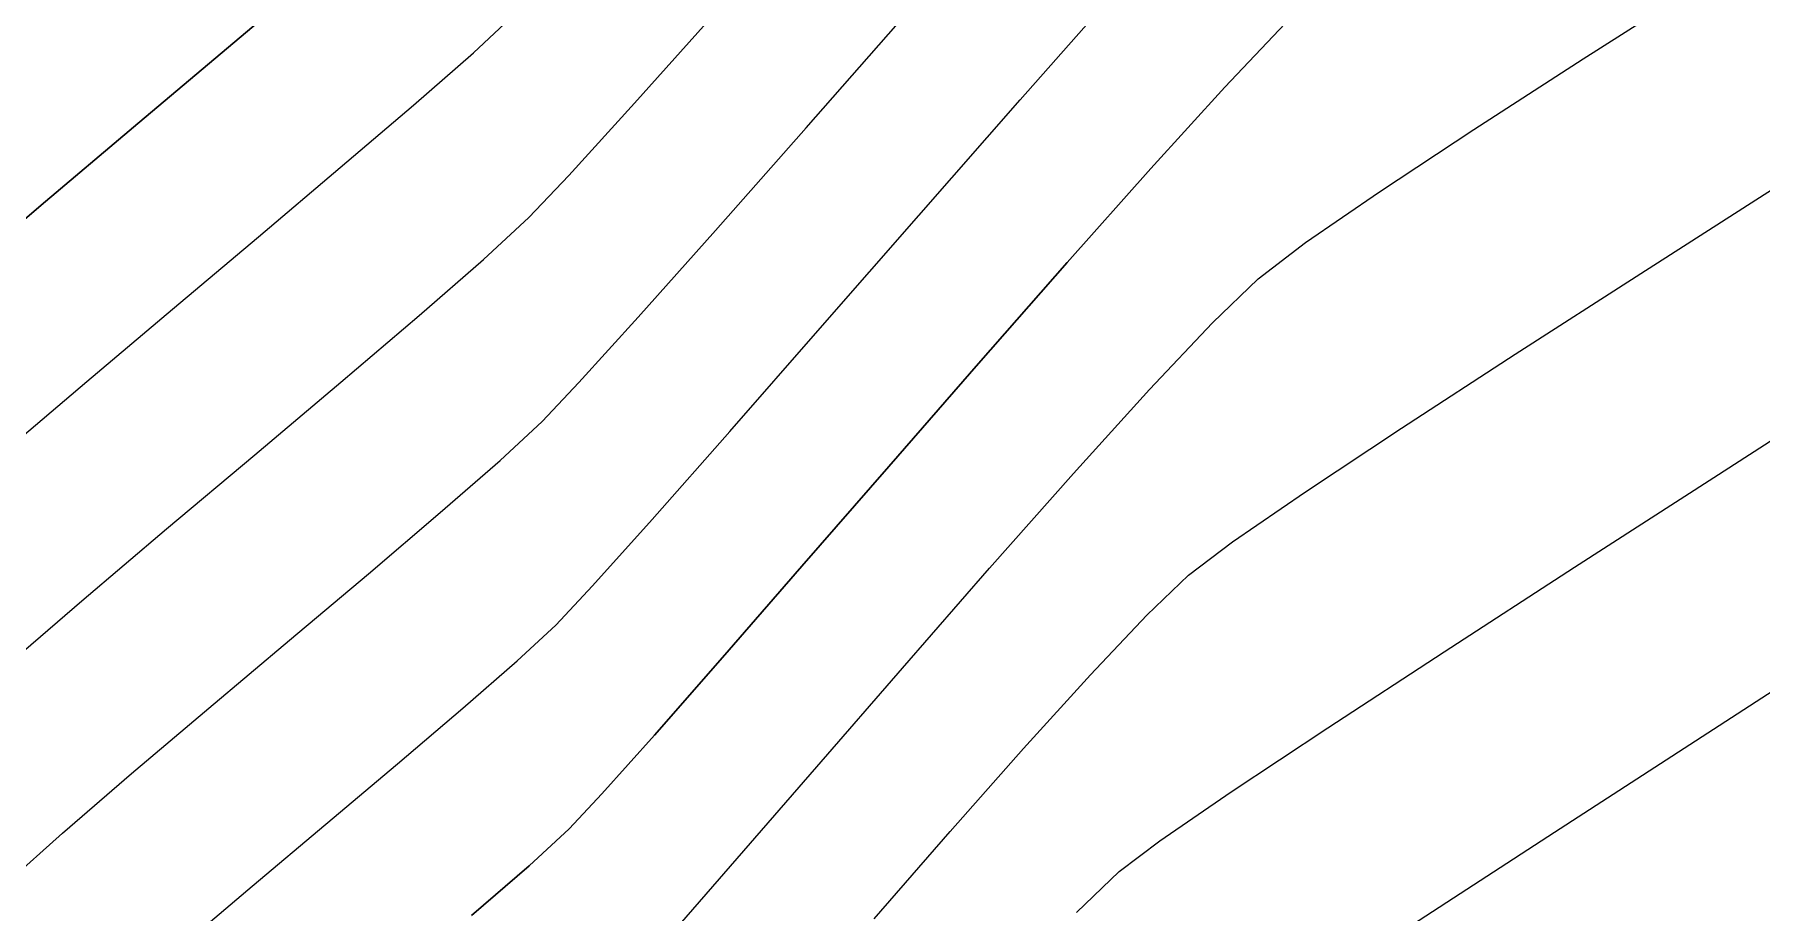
# Model space of a CAD drawing. Header units: millimetres. Extents: x 736950 to 740938, y 8500595 to 8502163.
# Drawn here: x 737846.79 to 737866.97, y 8501258.53 to 8501268.79 of the extents above; entities that cross this region are included whole.
import ezdxf

# ---------------------------------------------------------------- set-up
doc = ezdxf.new("R2010")
doc.units = ezdxf.units.MM
for name, color, linetype, lineweight in [('CONT-MJR', 80, 'Continuous', 30), ('CONT-MNR', 96, 'Continuous', 15), ('pista', 251, 'Continuous', 5)]:
    doc.layers.add(name, color=color, linetype=linetype, lineweight=lineweight)

msp = doc.modelspace()

# ---------------------------------------------------------------- hatches: boundary and pattern name
at = {"layer": 'pista'}
h = msp.add_hatch(dxfattribs=at)
h.set_pattern_fill('HONEY', color=256, scale=3, angle=9.94991650582834, style=0)
h.set_pattern_definition([(9.94991650582834, (1479841.21072825, -18.49207214638591), (0.4979252195647159, 0.4170677100899267), [0.375, -0.75]), (129.9499165058283, (1479841.21072825, -18.49207214638591), (-0.6101538418184378, 0.222682034283025), [0.3749999999999999, -0.7499999999999998]), (69.94991650582834, (1479841.21072825, -18.49207214638591), (-0.112228622253722, 0.6397497443729518), [-0.75, 0.375])])
h.paths.add_polyline_path([(737744.7999806425, 8501250.923935566), (737743.4751223363, 8501250.754223157), (737756.465848178, 8501242.026572531), (737763.5739612179, 8501242.006896213), (737770.002546867, 8501243.455222024), (737769.8468594846, 8501244.342704736), (737763.4750639071, 8501242.907173423), (737756.7405500773, 8501242.925815564)])
h.paths.add_polyline_path([(737794.2809870465, 8501256.017245878), (737809.7820272583, 8501263.709828075), (737823.391616501, 8501273.483615467), (737837.0791595323, 8501280.557800073), (737851.5530432165, 8501285.77819753), (737870.8510758049, 8501293.050216693, -0.9976846880626209), (737871.0089264096, 8501292.63424804), (737865.2748787645, 8501289.581801567, 0.7845063948290762), (737866.1540430214, 8501286.121818589), (737883.2588851704, 8501291.348365877), (737897.4188924351, 8501296.516943583), (737903.2981396064, 8501301.44146652, -0.5512150924587264), (737904.1219025984, 8501301.177325813), (737906.855912117, 8501297.98174819, 0.5618964424650519), (737910.2738656431, 8501298.536066804), (737914.22079628, 8501308.558674501), (737925.6412323939, 8501300.72656757, 0.340189525830376), (737928.7023693406, 8501300.894137181), (737936.9171069289, 8501306.117412793, -0.358727273887905), (737938.1716059428, 8501305.962964654), (737943.1732157968, 8501301.051021611, 0.3417074120720416), (737946.0555081918, 8501300.709858142), (737955.8779356404, 8501307.072689936), (737971.8320576148, 8501314.464803053), (737988.5677626224, 8501323.411181662), (738023.1375471824, 8501336.282937778), (738044.4246208373, 8501357.728329657), (738061.4456776979, 8501362.208386911), (738078.9085143938, 8501363.070318012), (738112.0997810266, 8501372.051506756), (738118.6561313582, 8501373.365123207), (738128.3493353954, 8501376.976906104), (738155.2251721952, 8501366.826195797), (738176.6167526407, 8501363.543890122), (738193.8053773039, 8501353.328603027), (738204.7313956148, 8501340.877429372), (738207.705198212, 8501335.751671141), (738214.35685511, 8501331.742925933), (738229.9282901662, 8501313.374534177), (738233.5603594936, 8501308.186787868), (738234.53883727, 8501308.358438132), (738230.6417003467, 8501313.924784988), (738214.9478837823, 8501332.43754055), (738208.3676942562, 8501336.403214611), (738205.4657963786, 8501341.405035153), (738194.387784551, 8501354.029418997), (738176.9261677533, 8501364.406946706), (738155.4549153853, 8501367.70147717), (738128.3514754312, 8501377.93815071), (738118.4090486554, 8501374.233504975), (738111.8936108743, 8501372.928085677), (738078.7671659255, 8501363.964436961), (738061.3074614278, 8501363.102660457), (738043.958527311, 8501358.536303693), (738022.6381405202, 8501337.057350922), (737988.196920163, 8501324.233464561), (737971.4304040315, 8501315.270615296), (737955.4419368334, 8501307.862588815), (737945.5806043665, 8501301.47455489, -0.3391433520832071), (737943.8038299843, 8501301.693147572), (737938.8116631231, 8501306.59581691, 0.3560082385246841), (737936.4342009705, 8501306.876887502), (737928.158540546, 8501301.61487459, -0.3502196171718997), (737926.1502499409, 8501301.468794718), (737914.5128481541, 8501309.44969617, 0.4302069892023044), (737913.4330382891, 8501309.014522241), (737909.4507249827, 8501298.90206584, -0.5704007069138802), (737907.5397775185, 8501298.566836312), (737904.9064502402, 8501301.644734057, 0.4931454261128044), (737902.7202336333, 8501302.131411942), (737896.9620044216, 8501297.308254998), (737882.9728831241, 8501292.20205278), (737866.0373022418, 8501287.027224885, -0.7384715771871906), (737865.6977918843, 8501288.787355538), (737871.5108758068, 8501291.881875956, 0.9119586051647783), (737870.5337161538, 8501293.892406015), (737851.2416702455, 8501286.62264278), (737836.7183275839, 8501281.384406622), (737822.9200107896, 8501274.252970394), (737809.3164408724, 8501264.483505804), (737793.8201376351, 8501256.79327439), (737778.9884914039, 8501246.402265295), (737769.846859484, 8501244.34270474), (737770.0025468671, 8501243.455222024), (737779.3594973255, 8501245.563292695)])
h.paths.add_polyline_path([(738260.5182952256, 8501271.251537092), (738234.538837269, 8501308.358438132), (738233.56035949, 8501308.186787868), (738259.6897886079, 8501270.86568047), (738269.3749442189, 8501234.589470252), (738274.5057655985, 8501215.583008338), (738279.7983711922, 8501189.602392923), (738280.7089290785, 8501189.641305126), (738275.382018582, 8501215.790318219), (738270.2441657205, 8501234.822827347)])

# ---------------------------------------------------------------- linework, layer by layer
at = {"layer": 'CONT-MJR'}
for points, elevation in [([(737849.0325824725, 8501268.621751491), (737850.065183425, 8501269.493668064)], 3615), ([(737857.8197260736, 8501264.947130477), (737858.8566813171, 8501266.126737567)], 3610), ([(737853.0370151814, 8501259.510690391), (737853.418760703, 8501259.917467361)], 3610), ([(737852.568195415, 8501259.079371838), (737853.0370151814, 8501259.510690391)], 3610)]:
    msp.add_lwpolyline(points, dxfattribs=dict(at, elevation=elevation))
at = {"layer": 'CONT-MJR', "extrusion": (0.7262549566093323, -0.6874254417755986, 0), "elevation": -5308113.04134704}
msp.add_lwpolyline([(6681312.363874668, 3610.000000000003), (6681313.390306623, 3610.000000000003)], dxfattribs=at)
at = {"layer": 'CONT-MJR', "extrusion": (0.6440555350948032, -0.764978736772302, 0), "elevation": -6028073.977730381}
msp.add_lwpolyline([(6039726.511942569, 3615), (6039727.932040424, 3615)], dxfattribs=at)
at = {"layer": 'CONT-MJR', "extrusion": (-0.7398013362360153, 0.6728253732607046, 0), "elevation": 5173998.602441242}
msp.add_lwpolyline([(-6785699.667714128, 3610.00000000001), (-6785700.953130725, 3610.00000000001)], dxfattribs=at)
at = {"layer": 'CONT-MJR', "extrusion": (0.6452800275459918, -0.7639461277146735, 0), "elevation": -6018392.002454384}
msp.add_lwpolyline([(6049372.926661646, 3615), (6049374.341603043, 3615)], dxfattribs=at)
at = {"layer": 'CONT-MJR', "extrusion": (0.746940657901113, -0.6648907079921126, 0), "elevation": -5101276.073988206}
msp.add_lwpolyline([(6840536.811314901, 3610.00000000001), (6840538.278193835, 3610.00000000001)], dxfattribs=at)
at = {"layer": 'CONT-MJR', "extrusion": (-0.6490486200577517, 0.7607469282232617, 0), "elevation": 5988414.109878964}
msp.add_lwpolyline([(-6079048.881691889, 3615.00000000001), (-6079050.217726146, 3615.00000000001)], dxfattribs=at)
at = {"layer": 'CONT-MJR', "extrusion": (0.7533927005546439, -0.6575708621517384, 0), "elevation": -5034287.425236153}
msp.add_lwpolyline([(6889983.16285406, 3610), (6889984.759311837, 3610)], dxfattribs=at)
at = {"layer": 'CONT-MJR', "extrusion": (-0.7543986928212372, 0.6564164929902422, 0), "elevation": 5023731.550331488}
msp.add_lwpolyline([(-6897682.064888873, 3610), (-6897683.609336346, 3610)], dxfattribs=at)
at = {"layer": 'CONT-MJR', "extrusion": (0.7541059816597062, -0.6567527452740877, 0), "elevation": -5026806.097904759}
msp.add_lwpolyline([(6895440.34158456, 3610.000000000007), (6895441.75612798, 3610.000000000007)], dxfattribs=at)
at = {"layer": 'CONT-MJR', "extrusion": (0.7520350449817949, -0.6591231228831451, 0), "elevation": -5048485.348467278}
msp.add_lwpolyline([(6879582.555119635, 3610.000000000009), (6879583.761870733, 3610.000000000009)], dxfattribs=at)
at = {"layer": 'CONT-MJR', "extrusion": (0.7464212477492821, -0.6654737567390654, 0), "elevation": -5106615.904804801}
msp.add_lwpolyline([(6836543.121542392, 3610), (6836544.042657057, 3610)], dxfattribs=at)
at = {"layer": 'CONT-MJR', "extrusion": (0.6548346325608028, -0.7557721905435251, 0), "elevation": -5941843.781416593}
msp.add_lwpolyline([(6124566.42800928, 3610), (6124567.317307858, 3610)], dxfattribs=at)
at = {"layer": 'CONT-MNR', "extrusion": (-0.5377889298716532, 0.8430795139887471, 0), "elevation": 6770429.751452914}
msp.add_lwpolyline([(-5193966.861613969, 3609.000000000003), (-5193968.503690959, 3609.000000000003)], dxfattribs=at)
at = {"layer": 'CONT-MNR'}
for points, elevation in [([(737858.3051595417, 8501268.025326049), (737859.4662416765, 8501269.343225243)], 3611), ([(737851.2167910846, 8501267.964038143), (737851.9164804547, 8501268.576116938)], 3614), ([(737850.3613895393, 8501267.234103967), (737851.2167910846, 8501267.964038143)], 3614), ([(737854.7450622958, 8501266.500352869), (737855.8042572747, 8501267.698539082)], 3612), ([(737849.4041062588, 8501266.42631816), (737850.3613895393, 8501267.234103967)], 3614), ([(737865.5588556346, 8501265.997159189), (737867.0984211942, 8501266.983303446)], 3608), ([(737852.0361809751, 8501266.1626224), (737852.564224203, 8501266.65042505)], 3613), ([(737848.3987716825, 8501265.580684477), (737849.4041062588, 8501266.42631816)], 3614), ([(737861.0874533717, 8501265.935834408), (737861.6404912301, 8501266.358366683)], 3609), ([(737851.2816002496, 8501265.50539526), (737852.0361809751, 8501266.1626224)], 3613), ([(737860.553937907, 8501265.422074886), (737861.0874533717, 8501265.935834408)], 3609), ([(737847.3992162512, 8501264.737206664), (737848.3987716825, 8501265.580684477)], 3614), ([(737854.9132918395, 8501264.152843537), (737855.97054529, 8501265.359258134)], 3611), ([(737849.3611937945, 8501263.88101114), (737850.3675738986, 8501264.728329537)], 3613), ([(737866.4132400671, 8501263.616055083), (737868.0790290955, 8501264.689488389)], 3607), ([(737848.3295518099, 8501263.013025971), (737849.3611937945, 8501263.88101114)], 3613), ([(737857.9493981587, 8501262.554290952), (737858.9296629273, 8501263.661510602)], 3609), ([(737847.3397398173, 8501262.173959935), (737848.3295518099, 8501263.013025971)], 3613), ([(737860.274937141, 8501262.473688887), (737860.7884469231, 8501262.862898098)], 3608), ([(737849.7677071486, 8501261.714509921), (737850.6899611304, 8501262.490826698)], 3612), ([(737848.8240742504, 8501260.921003856), (737849.7677071486, 8501261.714509921)], 3612), ([(737851.7947789566, 8501260.921081081), (737852.4296512074, 8501261.474574272)], 3611), ([(737847.1153230577, 8501259.460874964), (737847.9197252741, 8501260.154921275)], 3612), ([(737849.3316844384, 8501258.841874417), (737850.1905801871, 8501259.56412455)], 3611), ([(737856.598414981, 8501258.459062267), (737857.4872296122, 8501259.477241846)], 3608), ([(737846.4715304397, 8501258.883477695), (737847.1153230577, 8501259.460874964)], 3612), ([(737862.8136148507, 8501258.343225323), (737864.5482431949, 8501259.470476588)], 3606)]:
    msp.add_lwpolyline(points, dxfattribs=dict(at, elevation=elevation))
at = {"layer": 'CONT-MNR', "extrusion": (0.6797141959641133, -0.7334770697198781, 0), "elevation": -5733957.141960843}
msp.add_lwpolyline([(6319630.396477587, 3614.000000000003), (6319631.064728545, 3614.000000000003)], dxfattribs=at)
at = {"layer": 'CONT-MNR', "extrusion": (0.7447016674807634, -0.667397502581011, 0), "elevation": -5124244.068164328}
msp.add_lwpolyline([(6823350.228634507, 3613), (6823351.740229771, 3613)], dxfattribs=at)
at = {"layer": 'CONT-MNR', "extrusion": (0.7503349333476024, -0.6610578551066836, 0), "elevation": -5066190.804776452}
msp.add_lwpolyline([(6866563.507293779, 3612), (6866565.26615604, 3612)], dxfattribs=at)
at = {"layer": 'CONT-MNR', "extrusion": (0.5418690746833108, -0.840462911675377, 0), "elevation": -6745174.717028482}
msp.add_lwpolyline([(5226721.048001906, 3609), (5226722.569226592, 3609)], dxfattribs=at)
at = {"layer": 'CONT-MNR', "extrusion": (-0.7396239833019527, 0.6730203290574164, 0), "elevation": 5175791.811448341}
msp.add_lwpolyline([(-6784331.155956653, 3613.00000000001), (-6784332.29855881, 3613.00000000001)], dxfattribs=at)
at = {"layer": 'CONT-MNR', "extrusion": (0.752039024385603, -0.6591185825032931, 0), "elevation": -5048445.49038648}
msp.add_lwpolyline([(6879619.634725026, 3611), (6879621.431991764, 3611)], dxfattribs=at)
at = {"layer": 'CONT-MNR', "extrusion": (-0.5502411919614284, 0.8350057668476708, 0), "elevation": 6692604.587416124}
msp.add_lwpolyline([(-5293866.706498013, 3609.000000000009), (-5293868.029462307, 3609.000000000009)], dxfattribs=at)
at = {"layer": 'CONT-MNR', "extrusion": (-0.7251665680325723, 0.6885734881680101, 0), "elevation": 5318680.819617055}
msp.add_lwpolyline([(-6672900.074720064, 3613.000000000003), (-6672900.752159989, 3613.000000000003)], dxfattribs=at)
at = {"layer": 'CONT-MNR', "extrusion": (0.5670571264572245, -0.8236784659890506, 0), "elevation": -6583900.331443831}
msp.add_lwpolyline([(5428464.416574867, 3609.000000000013), (5428465.464133059, 3609.000000000013)], dxfattribs=at)
at = {"layer": 'CONT-MNR', "extrusion": (0.7526176089039042, -0.6584578458548201, 0), "elevation": -5042401.479230053}
msp.add_lwpolyline([(6884049.060258822, 3611), (6884050.806767505, 3611)], dxfattribs=at)
at = {"layer": 'CONT-MNR', "extrusion": (-0.7467405097861107, 0.6651154869978443, 0), "elevation": 5103337.980004742}
msp.add_lwpolyline([(-6838997.341708116, 3612), (-6838998.69839687, 3612)], dxfattribs=at)
at = {"layer": 'CONT-MNR', "extrusion": (-0.5408647619099106, 0.8411095703439212, 0), "elevation": 6751410.710437977}
msp.add_lwpolyline([(-5218659.24829731, 3608.000000000003), (-5218660.992666962, 3608.000000000003)], dxfattribs=at)
at = {"layer": 'CONT-MNR', "extrusion": (0.6477177737701845, -0.7618803616987356, 0), "elevation": -5999027.848655934}
msp.add_lwpolyline([(6068573.96899135, 3613), (6068575.168689355, 3613)], dxfattribs=at)
at = {"layer": 'CONT-MNR', "extrusion": (-0.7412780513920958, 0.6711980710076106, 0), "elevation": 5159078.137436973}
msp.add_lwpolyline([(-6797046.559399044, 3612.000000000013), (-6797047.59067269, 3612.000000000013)], dxfattribs=at)
at = {"layer": 'CONT-MNR', "extrusion": (-0.7271447365685583, 0.6864841819595278, 0), "elevation": 5299452.820776386}
msp.add_lwpolyline([(-6688178.930028526, 3609), (-6688180.004604303, 3609)], dxfattribs=at)
at = {"layer": 'CONT-MNR', "extrusion": (0.5445280167238811, -0.8387426536207377, 0), "elevation": -6728585.939828395}
msp.add_lwpolyline([(5248053.501748228, 3608.000000000013), (5248055.085572124, 3608.000000000013)], dxfattribs=at)
at = {"layer": 'CONT-MNR', "extrusion": (-0.6487589698136282, 0.7609939546976439, 0), "elevation": 5990725.953703331}
msp.add_lwpolyline([(-6076767.928160596, 3614.000000000006), (-6076769.163316068, 3614.000000000006)], dxfattribs=at)
at = {"layer": 'CONT-MNR', "extrusion": (0.7257783580384403, -0.6879286118508414, 0), "elevation": -5312745.391673925}
msp.add_lwpolyline([(6677623.622176967, 3612), (6677624.245348485, 3612)], dxfattribs=at)
at = {"layer": 'CONT-MNR', "extrusion": (0.7412871739719281, -0.6711879957990252, 0), "elevation": -5158980.757968601}
msp.add_lwpolyline([(6797119.771014313, 3609), (6797121.091949301, 3609)], dxfattribs=at)
at = {"layer": 'CONT-MNR', "extrusion": (0.6790360127531301, -0.7341049607408541, 0), "elevation": -5739791.703328426}
msp.add_lwpolyline([(6314325.263875927, 3612.000000000003), (6314325.936995209, 3612.000000000003)], dxfattribs=at)
at = {"layer": 'CONT-MNR', "extrusion": (-0.749928909954925, 0.6615184275693445, 0), "elevation": 5070404.163910862}
msp.add_lwpolyline([(-6863447.011267512, 3611.00000000001), (-6863448.38139597, 3611.00000000001)], dxfattribs=at)
at = {"layer": 'CONT-MNR', "extrusion": (-0.5517373161648064, 0.8340179458208656, 0), "elevation": 6683100.476988773}
msp.add_lwpolyline([(-5305854.128231729, 3608.000000000007), (-5305855.474976735, 3608.000000000007)], dxfattribs=at)
at = {"layer": 'CONT-MNR', "extrusion": (0.6571451967019367, -0.7537640150946268, 0), "elevation": -5923070.698101763}
msp.add_lwpolyline([(6142730.213216199, 3612.000000000004), (6142731.138582258, 3612.000000000004)], dxfattribs=at)
at = {"layer": 'CONT-MNR', "extrusion": (0.5420003116262262, -0.840378285177023, 0), "elevation": -6744353.513583545}
msp.add_lwpolyline([(5227772.503175596, 3607), (5227774.440166962, 3607)], dxfattribs=at)
at = {"layer": 'CONT-MNR', "extrusion": (0.5664308582156694, -0.8241092663361215, 0), "elevation": -6588022.381229794}
msp.add_lwpolyline([(5423455.532373557, 3608.000000000013), (5423456.565698359, 3608.000000000013)], dxfattribs=at)
at = {"layer": 'CONT-MNR', "extrusion": (0.6478243733850552, -0.7617897224616914, 0), "elevation": -5998176.732585063}
msp.add_lwpolyline([(6069412.118425343, 3612.00000000001), (6069413.221370422, 3612.00000000001)], dxfattribs=at)
at = {"layer": 'CONT-MNR', "extrusion": (0.74452955972821, -0.6675894956415341, 0), "elevation": -5125999.843244003}
msp.add_lwpolyline([(6822024.231627141, 3611), (6822025.276187708, 3611)], dxfattribs=at)
at = {"layer": 'CONT-MNR', "extrusion": (0.7529243811439552, -0.6581070401378428, 0), "elevation": -5039189.497116344}
msp.add_lwpolyline([(6886395.810848501, 3609.00000000001), (6886397.358752402, 3609.00000000001)], dxfattribs=at)
at = {"layer": 'CONT-MNR', "extrusion": (-0.5435522253105108, 0.8393753501026772, 0), "elevation": 6734682.196722014}
msp.add_lwpolyline([(-5240223.880818992, 3607.000000000013), (-5240225.698412353, 3607.000000000013)], dxfattribs=at)
at = {"layer": 'CONT-MNR', "extrusion": (0.7281850201198208, -0.6853806070156174, 0), "elevation": -5289306.621134894}
msp.add_lwpolyline([(6696201.615235701, 3611), (6696202.242873488, 3611)], dxfattribs=at)
at = {"layer": 'CONT-MNR', "extrusion": (0.6921261408171628, -0.7217765618233533, 0), "elevation": -5625319.614862529}
msp.add_lwpolyline([(6416515.564469113, 3608.000000000003), (6416516.240338221, 3608.000000000003)], dxfattribs=at)
at = {"layer": 'CONT-MNR', "extrusion": (0.653517615141964, -0.7569113070229297, 0), "elevation": -5952505.229631006}
msp.add_lwpolyline([(6114208.41213304, 3613), (6114209.575928746, 3613)], dxfattribs=at)
at = {"layer": 'CONT-MNR', "extrusion": (0.7260330809006081, -0.687659774480063, 0), "elevation": -5310265.299266026}
msp.add_lwpolyline([(6679592.982823518, 3608.00000000001), (6679593.940490893, 3608.00000000001)], dxfattribs=at)
at = {"layer": 'CONT-MNR', "extrusion": (0.543850682529415, -0.8391820035679324, 0), "elevation": -6732815.817268535}
msp.add_lwpolyline([(5242620.629883909, 3606.000000000007), (5242622.900100471, 3606.000000000007)], dxfattribs=at)
at = {"layer": 'CONT-MNR', "extrusion": (0.6790360140287326, -0.7341049595609411, 0), "elevation": -5739789.838237565}
msp.add_lwpolyline([(6314323.833941987, 3611.00000000001), (6314324.44661593, 3611.00000000001)], dxfattribs=at)
at = {"layer": 'CONT-MNR', "extrusion": (0.5468091909051261, -0.8372572536214191, 0), "elevation": -6714272.509236195}
msp.add_lwpolyline([(5266347.708198488, 3607), (5266349.331715952, 3607)], dxfattribs=at)
at = {"layer": 'CONT-MNR', "extrusion": (0.7551003844208164, -0.6556091895691634, 0), "elevation": -5016349.037422662}
msp.add_lwpolyline([(6903049.998996911, 3609.000000000006), (6903051.527134078, 3609.000000000006)], dxfattribs=at)
at = {"layer": 'CONT-MNR', "extrusion": (-0.7408525231185351, 0.6716677296021453, 0), "elevation": 5163378.086147254}
msp.add_lwpolyline([(-6793775.892602585, 3608.000000000003), (-6793777.057297977, 3608.000000000003)], dxfattribs=at)
at = {"layer": 'CONT-MNR', "extrusion": (0.6463670686275952, -0.7630266132932519, 0), "elevation": -6009767.14776866}
msp.add_lwpolyline([(6057932.205290493, 3612.000000000013), (6057933.390503382, 3612.000000000013)], dxfattribs=at)
at = {"layer": 'CONT-MNR', "extrusion": (0.6478243734534656, -0.7617897224035154, 0), "elevation": -5998174.820496024}
msp.add_lwpolyline([(6069410.939781502, 3611.000000000013), (6069411.943683384, 3611.000000000013)], dxfattribs=at)
at = {"layer": 'CONT-MNR', "extrusion": (0.5530234619322193, -0.8331656801336114, 0), "elevation": -6674903.702551819}
msp.add_lwpolyline([(5316156.475200987, 3607.000000000003), (5316157.830011485, 3607.000000000003)], dxfattribs=at)
at = {"layer": 'CONT-MNR', "extrusion": (0.5439111029836138, -0.8391428436512754, 0), "elevation": -6732438.326385604}
msp.add_lwpolyline([(5243103.170579076, 3606.000000000013), (5243105.385128169, 3606.000000000013)], dxfattribs=at)
at = {"layer": 'CONT-MNR', "extrusion": (-0.7487940087394623, 0.6628027855070361, 0), "elevation": 5082155.1960929}
msp.add_lwpolyline([(-6854746.161141276, 3608), (-6854747.457218225, 3608)], dxfattribs=at)
at = {"layer": 'CONT-MNR', "extrusion": (0.6439813158471774, -0.7650412177391085, 0), "elevation": -6028652.232626176}
msp.add_lwpolyline([(6039138.128773835, 3611.00000000001), (6039139.226017505, 3611.00000000001)], dxfattribs=at)
at = {"layer": 'CONT-MNR', "extrusion": (0.7556028987221393, -0.6550299683546552, 0), "elevation": -5011054.143987968}
msp.add_lwpolyline([(6906893.202578707, 3609), (6906894.622036988, 3609)], dxfattribs=at)
at = {"layer": 'CONT-MNR', "extrusion": (0.5658495351189303, -0.8245085224578884, 0), "elevation": -6591843.098538565}
msp.add_lwpolyline([(5418805.468731513, 3607.000000000004), (5418806.480343336, 3607.000000000004)], dxfattribs=at)
at = {"layer": 'CONT-MNR', "extrusion": (0.6009522904343076, -0.7992848957798211, 0), "elevation": -6351509.589078238}
msp.add_lwpolyline([(5698610.998083541, 3607.00000000001), (5698611.592620808, 3607.00000000001)], dxfattribs=at)
at = {"layer": 'CONT-MNR', "extrusion": (-0.7541002144551694, 0.6567593673170317, 0), "elevation": 5026864.975860701}
msp.add_lwpolyline([(-6895393.317996816, 3609.000000000013), (-6895394.539855715, 3609.000000000013)], dxfattribs=at)
at = {"layer": 'CONT-MNR', "extrusion": (0.6933378049808507, -0.7206127171958152, 0), "elevation": -5614529.495834418}
msp.add_lwpolyline([(6425954.485045314, 3607.00000000001), (6425955.174760936, 3607.00000000001)], dxfattribs=at)
at = {"layer": 'CONT-MNR', "extrusion": (-0.6463670676745193, 0.7630266141006115, 0), "elevation": 6009765.240801852}
msp.add_lwpolyline([(-6057931.347653894, 3611), (-6057932.426436026, 3611)], dxfattribs=at)

doc.saveas('drawing.dxf')
